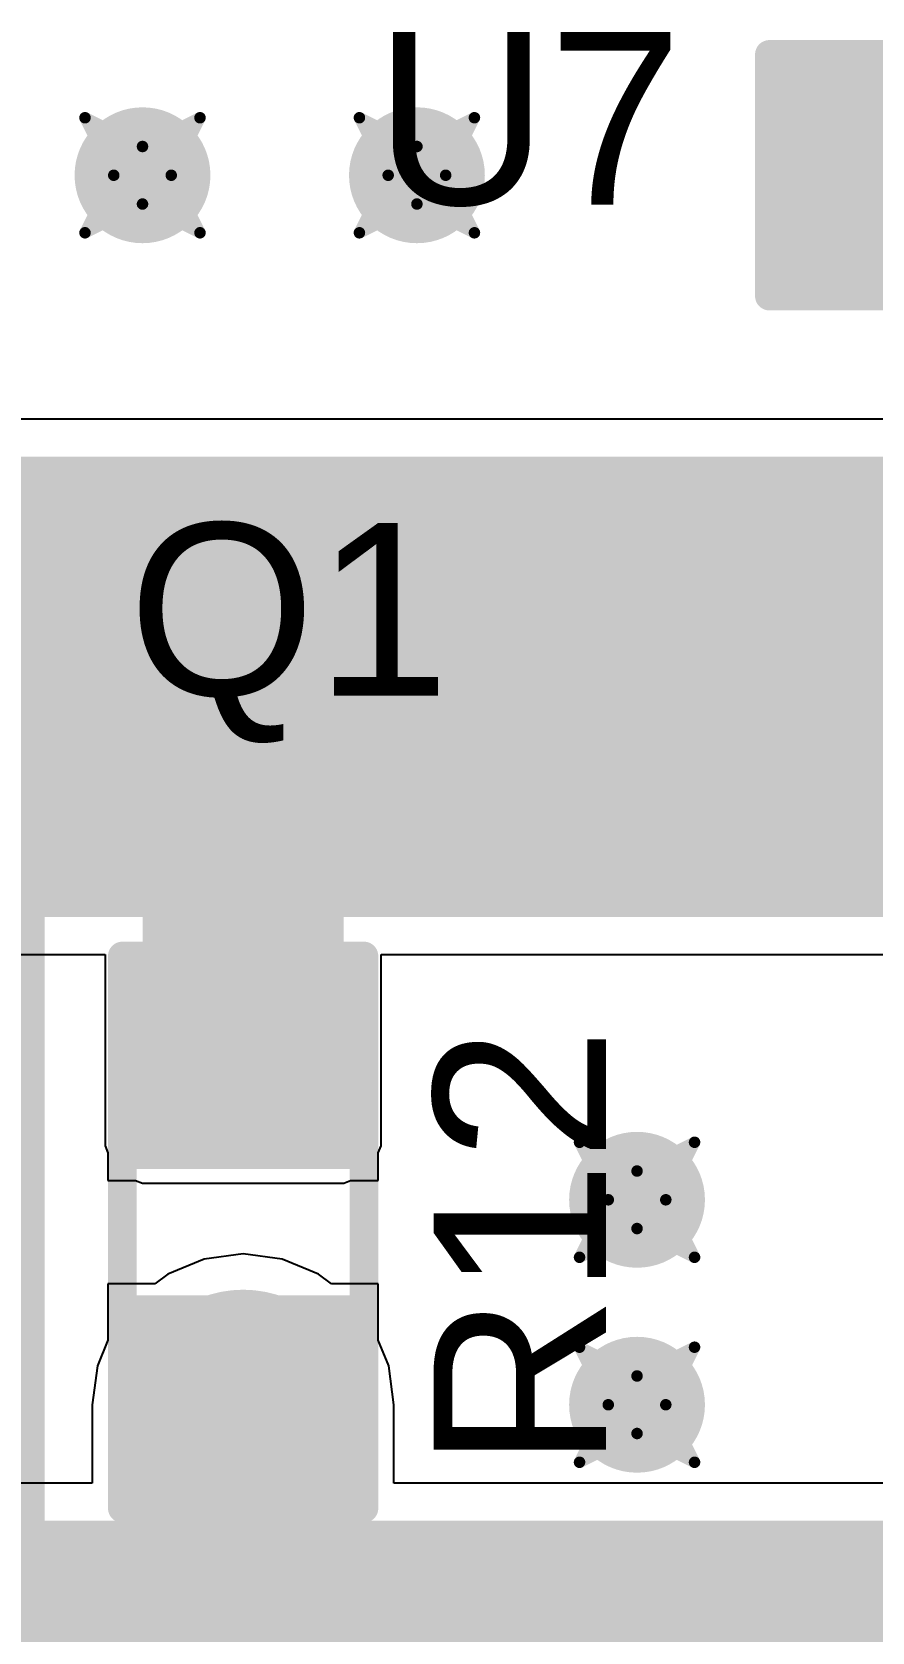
# Model space of a CAD drawing. Header units: inches. Extents: x -5 to 247, y -53 to 67.
# Drawn here: x 19.69 to 23.4, y -41.1 to -34.04 of the extents above; entities that cross this region are included whole.
import ezdxf

# ---------------------------------------------------------------- set-up
doc = ezdxf.new("R2010")
doc.units = ezdxf.units.IN
for name, color, linetype in [('Board Outline', 216, 'Continuous'), ('Bottom Layer', 5, 'Continuous'), ('Drill Drawing', 1, 'Continuous'), ('Top Layer', 1, 'Continuous'), ('Top Overlay', 2, 'Continuous'), ('Top Paste', 8, 'Continuous'), ('Top Solder', 216, 'Continuous'), ('Via Holes', 16, 'Continuous')]:
    doc.layers.add(name, color=color, linetype=linetype)
doc.styles.add('Arial', font='', dxfattribs={"height": 0.2})
doc.styles.get('Arial').set_extended_font_data('Arial')

# ---------------------------------------------------------------- blocks, each defined once
blk = doc.blocks.new('SOP_8_13')
at = {"layer": 'Top Overlay'}
for points in [[(-2.0356, 2.3622, 0.127, 0.127, 0), (-2.0356, 2.5654, 0.127, 0.127, 0)], [(2.0284, 2.5654, 0.127, 0.127, 0), (-2.0356, 2.5654, 0.127, 0.127, 0)]]:
    blk.add_lwpolyline(points, format="xyseb", dxfattribs=at)
blk.add_lwpolyline([(-2.0673, 2.5654, 0.0635, 0.0635, 1), (-2.0038, 2.5654, 0.0635, 0.0635, 1)], format="xyseb", close=True, dxfattribs=at)
blk.add_lwpolyline([(-2.0673, 2.5654, 0.0635, 0.0635, 1), (-2.0038, 2.5654, 0.0635, 0.0635, 1)], format="xyseb", close=True, dxfattribs=at)
blk = doc.blocks.new('R___0603_28')
at = {"layer": 'Top Layer'}
for points in [[(-0.381, 0.4445), (-0.381, -0.4445), (-1.143, -0.4445), (-1.143, 0.4445)], [(1.143, 0.4445), (1.143, -0.4445), (0.381, -0.4445), (0.381, 0.4445)]]:
    blk.add_hatch(color=1, dxfattribs=at).paths.add_polyline_path(points)
at = {"layer": 'Top Paste'}
for points in [[(-0.381, 0.4445), (-0.381, -0.4445), (-1.143, -0.4445), (-1.143, 0.4445)], [(1.143, 0.4445), (1.143, -0.4445), (0.381, -0.4445), (0.381, 0.4445)]]:
    blk.add_hatch(color=8, dxfattribs=at).paths.add_polyline_path(points)
at = {"layer": 'Top Solder'}
for points in [[(-0.2794, 0.5461), (-0.2794, -0.5461), (-1.2446, -0.5461), (-1.2446, 0.5461)], [(1.2446, 0.5461), (1.2446, -0.5461), (0.2794, -0.5461), (0.2794, 0.5461)]]:
    blk.add_hatch(color=216, dxfattribs=at).paths.add_polyline_path(points)
at = {"layer": 'Top Overlay'}
for points in [[(-1.2192, -0.5334, 0.127, 0.127, 0), (-1.2192, 0.5334, 0.127, 0.127, 0)], [(1.2192, 0.5334, 0.127, 0.127, 0), (-1.2192, 0.5334, 0.127, 0.127, 0)], [(1.2192, -0.5334, 0.127, 0.127, 0), (1.2192, 0.5334, 0.127, 0.127, 0)], [(1.2192, -0.5334, 0.127, 0.127, 0), (-1.2192, -0.5334, 0.127, 0.127, 0)]]:
    blk.add_lwpolyline(points, format="xyseb", dxfattribs=at)
for points in [[(-1.25095, 0.5334, 0.0635, 0.0635, 1), (-1.18745, 0.5334, 0.0635, 0.0635, 1)], [(-1.25095, 0.5334, 0.0635, 0.0635, 1), (-1.18745, 0.5334, 0.0635, 0.0635, 1)], [(1.18745, 0.5334, 0.0635, 0.0635, 1), (1.25095, 0.5334, 0.0635, 0.0635, 1)], [(1.18745, 0.5334, 0.0635, 0.0635, 1), (1.25095, 0.5334, 0.0635, 0.0635, 1)], [(-1.25095, -0.5334, 0.0635, 0.0635, 1), (-1.18745, -0.5334, 0.0635, 0.0635, 1)], [(-1.25095, -0.5334, 0.0635, 0.0635, 1), (-1.18745, -0.5334, 0.0635, 0.0635, 1)], [(1.18745, -0.5334, 0.0635, 0.0635, 1), (1.25095, -0.5334, 0.0635, 0.0635, 1)], [(1.18745, -0.5334, 0.0635, 0.0635, 1), (1.25095, -0.5334, 0.0635, 0.0635, 1)]]:
    blk.add_lwpolyline(points, format="xyseb", close=True, dxfattribs=at)
blk = doc.blocks.new('C___0603_103')
at = {"layer": 'Top Layer'}
for points in [[(-0.381, 0.4445), (-0.381, -0.4445), (-1.143, -0.4445), (-1.143, 0.4445)], [(1.143, 0.4445), (1.143, -0.4445), (0.381, -0.4445), (0.381, 0.4445)]]:
    blk.add_hatch(color=1, dxfattribs=at).paths.add_polyline_path(points)
at = {"layer": 'Top Paste'}
for points in [[(-0.381, 0.4445), (-0.381, -0.4445), (-1.143, -0.4445), (-1.143, 0.4445)], [(1.143, 0.4445), (1.143, -0.4445), (0.381, -0.4445), (0.381, 0.4445)]]:
    blk.add_hatch(color=8, dxfattribs=at).paths.add_polyline_path(points)
at = {"layer": 'Top Solder'}
for points in [[(-0.321, 0.5045), (-0.321, -0.5045), (-1.203, -0.5045), (-1.203, 0.5045)], [(1.203, 0.5045), (1.203, -0.5045), (0.321, -0.5045), (0.321, 0.5045)]]:
    blk.add_hatch(color=216, dxfattribs=at).paths.add_polyline_path(points)
at = {"layer": 'Top Overlay'}
for points in [[(-1.2446, 0.5334, 0.127, 0.127, 0), (-0.4572, 0.5334, 0.127, 0.127, 0)], [(-1.2446, -0.5334, 0.127, 0.127, 0), (-1.2446, 0.5334, 0.127, 0.127, 0)], [(0.4572, 0.5334, 0.127, 0.127, 0), (1.2446, 0.5334, 0.127, 0.127, 0)], [(1.2446, -0.5334, 0.127, 0.127, 0), (1.2446, 0.5334, 0.127, 0.127, 0)], [(-1.2446, -0.5334, 0.127, 0.127, 0), (-0.4572, -0.5334, 0.127, 0.127, 0)], [(0.4572, -0.5334, 0.127, 0.127, 0), (1.2446, -0.5334, 0.127, 0.127, 0)]]:
    blk.add_lwpolyline(points, format="xyseb", dxfattribs=at)
for points in [[(-1.2764, 0.5334, 0.0635, 0.0635, 1), (-1.2128, 0.5334, 0.0635, 0.0635, 1)], [(-1.2764, 0.5334, 0.0635, 0.0635, 1), (-1.2128, 0.5334, 0.0635, 0.0635, 1)], [(-0.4889, 0.5334, 0.0635, 0.0635, 1), (-0.4254, 0.5334, 0.0635, 0.0635, 1)], [(0.4254, 0.5334, 0.0635, 0.0635, 1), (0.4889, 0.5334, 0.0635, 0.0635, 1)], [(1.2128, 0.5334, 0.0635, 0.0635, 1), (1.2764, 0.5334, 0.0635, 0.0635, 1)], [(1.2128, 0.5334, 0.0635, 0.0635, 1), (1.2764, 0.5334, 0.0635, 0.0635, 1)], [(-1.2764, -0.5334, 0.0635, 0.0635, 1), (-1.2128, -0.5334, 0.0635, 0.0635, 1)], [(-1.2764, -0.5334, 0.0635, 0.0635, 1), (-1.2128, -0.5334, 0.0635, 0.0635, 1)], [(-0.4889, -0.5334, 0.0635, 0.0635, 1), (-0.4254, -0.5334, 0.0635, 0.0635, 1)], [(0.4254, -0.5334, 0.0635, 0.0635, 1), (0.4889, -0.5334, 0.0635, 0.0635, 1)], [(1.2128, -0.5334, 0.0635, 0.0635, 1), (1.2764, -0.5334, 0.0635, 0.0635, 1)], [(1.2128, -0.5334, 0.0635, 0.0635, 1), (1.2764, -0.5334, 0.0635, 0.0635, 1)]]:
    blk.add_lwpolyline(points, format="xyseb", close=True, dxfattribs=at)

msp = doc.modelspace()

# ---------------------------------------------------------------- hatches: boundary and pattern name
at = {"layer": 'Bottom Layer'}
h = msp.add_hatch(color=5, dxfattribs=at)
edge = h.paths.add_edge_path()
edge.add_arc((20.1803, -34.671), 0.3, 0, 360)
h = msp.add_hatch(color=5, dxfattribs=at)
edge = h.paths.add_edge_path()
edge.add_arc((21.3924, -34.671), 0.3, 0, 360)
h = msp.add_hatch(color=5, dxfattribs=at)
edge = h.paths.add_edge_path()
edge.add_arc((22.3646, -39.1948), 0.3, 0, 360)
h = msp.add_hatch(color=5, dxfattribs=at)
edge = h.paths.add_edge_path()
edge.add_arc((22.3646, -40.0998), 0.3, 0, 360)
at = {"layer": 'Top Layer'}
h = msp.add_hatch(color=1, dxfattribs=at)
edge = h.paths.add_edge_path()
edge.add_arc((20.1803, -34.671), 0.3, 0, 360)
h = msp.add_hatch(color=1, dxfattribs=at)
edge = h.paths.add_edge_path()
edge.add_arc((21.3924, -34.671), 0.3, 0, 360)
for points in [[(16.0909, -37.9463), (29.224, -37.9463), (29.224, -35.9133), (16.0909, -35.9133)], [(20.1803, -38.9568), (21.0693, -38.9568), (21.0693, -35.9378), (20.1803, -35.9378)], [(14.8646, -42.7378), (29.2236, -42.7378), (29.2236, -40.6109), (14.8646, -40.6109)]]:
    msp.add_hatch(color=1, dxfattribs=at).paths.add_polyline_path(points)
h = msp.add_hatch(color=1, dxfattribs=at)
edge = h.paths.add_edge_path()
edge.add_arc((22.3646, -39.1948), 0.3, 0, 360)
h = msp.add_hatch(color=1, dxfattribs=at)
edge = h.paths.add_edge_path()
edge.add_arc((22.3646, -40.0998), 0.3, 0, 360)
at = {"layer": 'Via Holes'}
h = msp.add_hatch(color=7, dxfattribs=at)
edge = h.paths.add_edge_path()
edge.add_arc((20.1803, -34.671), 0.15, 0, 360)
h = msp.add_hatch(color=7, dxfattribs=at)
edge = h.paths.add_edge_path()
edge.add_arc((21.3924, -34.671), 0.15, 0, 360)
h = msp.add_hatch(color=7, dxfattribs=at)
edge = h.paths.add_edge_path()
edge.add_arc((22.3646, -39.1948), 0.15, 0, 360)
h = msp.add_hatch(color=7, dxfattribs=at)
edge = h.paths.add_edge_path()
edge.add_arc((22.3646, -40.0998), 0.15, 0, 360)

# ---------------------------------------------------------------- linework, layer by layer
at = {"layer": 'Board Outline'}
msp.add_lwpolyline([(23.1775, -53.0219, 0.254, 0.254, -0.213072), (-0.298, -38.4414, 0.254, 0.254, 0)], format="xyseb", dxfattribs=at)
at = {"layer": 'Drill Drawing'}
for points in [[(19.9263, -34.417, 0.0508, 0.0508, 0), (20.1803, -34.544, 0.0508, 0.0508, 0)], [(19.9263, -34.417, 0.0508, 0.0508, 0), (20.0533, -34.671, 0.0508, 0.0508, 0)], [(20.1803, -34.544, 0.0508, 0.0508, 0), (20.4343, -34.417, 0.0508, 0.0508, 0)], [(20.3073, -34.671, 0.0508, 0.0508, 0), (20.4343, -34.417, 0.0508, 0.0508, 0)], [(21.1384, -34.417, 0.0508, 0.0508, 0), (21.3924, -34.544, 0.0508, 0.0508, 0)], [(21.1384, -34.417, 0.0508, 0.0508, 0), (21.2654, -34.671, 0.0508, 0.0508, 0)], [(21.3924, -34.544, 0.0508, 0.0508, 0), (21.6464, -34.417, 0.0508, 0.0508, 0)], [(21.5194, -34.671, 0.0508, 0.0508, 0), (21.6464, -34.417, 0.0508, 0.0508, 0)], [(19.9263, -34.925, 0.0508, 0.0508, 0), (20.0533, -34.671, 0.0508, 0.0508, 0)], [(20.3073, -34.671, 0.0508, 0.0508, 0), (20.4343, -34.925, 0.0508, 0.0508, 0)], [(21.1384, -34.925, 0.0508, 0.0508, 0), (21.2654, -34.671, 0.0508, 0.0508, 0)], [(21.5194, -34.671, 0.0508, 0.0508, 0), (21.6464, -34.925, 0.0508, 0.0508, 0)], [(19.9263, -34.925, 0.0508, 0.0508, 0), (20.1803, -34.798, 0.0508, 0.0508, 0)], [(20.1803, -34.798, 0.0508, 0.0508, 0), (20.4343, -34.925, 0.0508, 0.0508, 0)], [(21.1384, -34.925, 0.0508, 0.0508, 0), (21.3924, -34.798, 0.0508, 0.0508, 0)], [(21.3924, -34.798, 0.0508, 0.0508, 0), (21.6464, -34.925, 0.0508, 0.0508, 0)], [(22.1106, -38.9408, 0.0508, 0.0508, 0), (22.3646, -39.0678, 0.0508, 0.0508, 0)], [(22.1106, -38.9408, 0.0508, 0.0508, 0), (22.2376, -39.1948, 0.0508, 0.0508, 0)], [(22.3646, -39.0678, 0.0508, 0.0508, 0), (22.6186, -38.9408, 0.0508, 0.0508, 0)], [(22.4916, -39.1948, 0.0508, 0.0508, 0), (22.6186, -38.9408, 0.0508, 0.0508, 0)], [(22.1106, -39.4488, 0.0508, 0.0508, 0), (22.2376, -39.1948, 0.0508, 0.0508, 0)], [(22.4916, -39.1948, 0.0508, 0.0508, 0), (22.6186, -39.4488, 0.0508, 0.0508, 0)], [(22.1106, -39.4488, 0.0508, 0.0508, 0), (22.3646, -39.3218, 0.0508, 0.0508, 0)], [(22.3646, -39.3218, 0.0508, 0.0508, 0), (22.6186, -39.4488, 0.0508, 0.0508, 0)], [(22.1106, -39.8458, 0.0508, 0.0508, 0), (22.3646, -39.9728, 0.0508, 0.0508, 0)], [(22.1106, -39.8458, 0.0508, 0.0508, 0), (22.2376, -40.0998, 0.0508, 0.0508, 0)], [(22.3646, -39.9728, 0.0508, 0.0508, 0), (22.6186, -39.8458, 0.0508, 0.0508, 0)], [(22.4916, -40.0998, 0.0508, 0.0508, 0), (22.6186, -39.8458, 0.0508, 0.0508, 0)], [(22.1106, -40.3538, 0.0508, 0.0508, 0), (22.2376, -40.0998, 0.0508, 0.0508, 0)], [(22.4916, -40.0998, 0.0508, 0.0508, 0), (22.6186, -40.3538, 0.0508, 0.0508, 0)], [(22.1106, -40.3538, 0.0508, 0.0508, 0), (22.3646, -40.2268, 0.0508, 0.0508, 0)], [(22.3646, -40.2268, 0.0508, 0.0508, 0), (22.6186, -40.3538, 0.0508, 0.0508, 0)]]:
    msp.add_lwpolyline(points, format="xyseb", dxfattribs=at)
for points in [[(19.9136, -34.417, 0.0254, 0.0254, 1), (19.939, -34.417, 0.0254, 0.0254, 1)], [(19.9136, -34.417, 0.0254, 0.0254, 1), (19.939, -34.417, 0.0254, 0.0254, 1)], [(20.4216, -34.417, 0.0254, 0.0254, 1), (20.447, -34.417, 0.0254, 0.0254, 1)], [(20.4216, -34.417, 0.0254, 0.0254, 1), (20.447, -34.417, 0.0254, 0.0254, 1)], [(21.1257, -34.417, 0.0254, 0.0254, 1), (21.1511, -34.417, 0.0254, 0.0254, 1)], [(21.1257, -34.417, 0.0254, 0.0254, 1), (21.1511, -34.417, 0.0254, 0.0254, 1)], [(21.6337, -34.417, 0.0254, 0.0254, 1), (21.6591, -34.417, 0.0254, 0.0254, 1)], [(21.6337, -34.417, 0.0254, 0.0254, 1), (21.6591, -34.417, 0.0254, 0.0254, 1)], [(20.1676, -34.544, 0.0254, 0.0254, 1), (20.193, -34.544, 0.0254, 0.0254, 1)], [(20.1676, -34.544, 0.0254, 0.0254, 1), (20.193, -34.544, 0.0254, 0.0254, 1)], [(21.3797, -34.544, 0.0254, 0.0254, 1), (21.4051, -34.544, 0.0254, 0.0254, 1)], [(21.3797, -34.544, 0.0254, 0.0254, 1), (21.4051, -34.544, 0.0254, 0.0254, 1)], [(20.0406, -34.671, 0.0254, 0.0254, 1), (20.066, -34.671, 0.0254, 0.0254, 1)], [(20.0406, -34.671, 0.0254, 0.0254, 1), (20.066, -34.671, 0.0254, 0.0254, 1)], [(20.2946, -34.671, 0.0254, 0.0254, 1), (20.32, -34.671, 0.0254, 0.0254, 1)], [(20.2946, -34.671, 0.0254, 0.0254, 1), (20.32, -34.671, 0.0254, 0.0254, 1)], [(21.2527, -34.671, 0.0254, 0.0254, 1), (21.2781, -34.671, 0.0254, 0.0254, 1)], [(21.2527, -34.671, 0.0254, 0.0254, 1), (21.2781, -34.671, 0.0254, 0.0254, 1)], [(21.5067, -34.671, 0.0254, 0.0254, 1), (21.5321, -34.671, 0.0254, 0.0254, 1)], [(21.5067, -34.671, 0.0254, 0.0254, 1), (21.5321, -34.671, 0.0254, 0.0254, 1)], [(20.1676, -34.798, 0.0254, 0.0254, 1), (20.193, -34.798, 0.0254, 0.0254, 1)], [(20.1676, -34.798, 0.0254, 0.0254, 1), (20.193, -34.798, 0.0254, 0.0254, 1)], [(21.3797, -34.798, 0.0254, 0.0254, 1), (21.4051, -34.798, 0.0254, 0.0254, 1)], [(21.3797, -34.798, 0.0254, 0.0254, 1), (21.4051, -34.798, 0.0254, 0.0254, 1)], [(19.9136, -34.925, 0.0254, 0.0254, 1), (19.939, -34.925, 0.0254, 0.0254, 1)], [(19.9136, -34.925, 0.0254, 0.0254, 1), (19.939, -34.925, 0.0254, 0.0254, 1)], [(20.4216, -34.925, 0.0254, 0.0254, 1), (20.447, -34.925, 0.0254, 0.0254, 1)], [(20.4216, -34.925, 0.0254, 0.0254, 1), (20.447, -34.925, 0.0254, 0.0254, 1)], [(21.1257, -34.925, 0.0254, 0.0254, 1), (21.1511, -34.925, 0.0254, 0.0254, 1)], [(21.1257, -34.925, 0.0254, 0.0254, 1), (21.1511, -34.925, 0.0254, 0.0254, 1)], [(21.6337, -34.925, 0.0254, 0.0254, 1), (21.6591, -34.925, 0.0254, 0.0254, 1)], [(21.6337, -34.925, 0.0254, 0.0254, 1), (21.6591, -34.925, 0.0254, 0.0254, 1)], [(22.0979, -38.9408, 0.0254, 0.0254, 1), (22.1233, -38.9408, 0.0254, 0.0254, 1)], [(22.0979, -38.9408, 0.0254, 0.0254, 1), (22.1233, -38.9408, 0.0254, 0.0254, 1)], [(22.6059, -38.9408, 0.0254, 0.0254, 1), (22.6313, -38.9408, 0.0254, 0.0254, 1)], [(22.6059, -38.9408, 0.0254, 0.0254, 1), (22.6313, -38.9408, 0.0254, 0.0254, 1)], [(22.3519, -39.0678, 0.0254, 0.0254, 1), (22.3773, -39.0678, 0.0254, 0.0254, 1)], [(22.3519, -39.0678, 0.0254, 0.0254, 1), (22.3773, -39.0678, 0.0254, 0.0254, 1)], [(22.2249, -39.1948, 0.0254, 0.0254, 1), (22.2503, -39.1948, 0.0254, 0.0254, 1)], [(22.2249, -39.1948, 0.0254, 0.0254, 1), (22.2503, -39.1948, 0.0254, 0.0254, 1)], [(22.4789, -39.1948, 0.0254, 0.0254, 1), (22.5043, -39.1948, 0.0254, 0.0254, 1)], [(22.4789, -39.1948, 0.0254, 0.0254, 1), (22.5043, -39.1948, 0.0254, 0.0254, 1)], [(22.3519, -39.3218, 0.0254, 0.0254, 1), (22.3773, -39.3218, 0.0254, 0.0254, 1)], [(22.3519, -39.3218, 0.0254, 0.0254, 1), (22.3773, -39.3218, 0.0254, 0.0254, 1)], [(22.0979, -39.4488, 0.0254, 0.0254, 1), (22.1233, -39.4488, 0.0254, 0.0254, 1)], [(22.0979, -39.4488, 0.0254, 0.0254, 1), (22.1233, -39.4488, 0.0254, 0.0254, 1)], [(22.6059, -39.4488, 0.0254, 0.0254, 1), (22.6313, -39.4488, 0.0254, 0.0254, 1)], [(22.6059, -39.4488, 0.0254, 0.0254, 1), (22.6313, -39.4488, 0.0254, 0.0254, 1)], [(22.0979, -39.8458, 0.0254, 0.0254, 1), (22.1233, -39.8458, 0.0254, 0.0254, 1)], [(22.0979, -39.8458, 0.0254, 0.0254, 1), (22.1233, -39.8458, 0.0254, 0.0254, 1)], [(22.6059, -39.8458, 0.0254, 0.0254, 1), (22.6313, -39.8458, 0.0254, 0.0254, 1)], [(22.6059, -39.8458, 0.0254, 0.0254, 1), (22.6313, -39.8458, 0.0254, 0.0254, 1)], [(22.3519, -39.9728, 0.0254, 0.0254, 1), (22.3773, -39.9728, 0.0254, 0.0254, 1)], [(22.3519, -39.9728, 0.0254, 0.0254, 1), (22.3773, -39.9728, 0.0254, 0.0254, 1)], [(22.2249, -40.0998, 0.0254, 0.0254, 1), (22.2503, -40.0998, 0.0254, 0.0254, 1)], [(22.2249, -40.0998, 0.0254, 0.0254, 1), (22.2503, -40.0998, 0.0254, 0.0254, 1)], [(22.4789, -40.0998, 0.0254, 0.0254, 1), (22.5043, -40.0998, 0.0254, 0.0254, 1)], [(22.4789, -40.0998, 0.0254, 0.0254, 1), (22.5043, -40.0998, 0.0254, 0.0254, 1)], [(22.3519, -40.2268, 0.0254, 0.0254, 1), (22.3773, -40.2268, 0.0254, 0.0254, 1)], [(22.3519, -40.2268, 0.0254, 0.0254, 1), (22.3773, -40.2268, 0.0254, 0.0254, 1)], [(22.0979, -40.3538, 0.0254, 0.0254, 1), (22.1233, -40.3538, 0.0254, 0.0254, 1)], [(22.0979, -40.3538, 0.0254, 0.0254, 1), (22.1233, -40.3538, 0.0254, 0.0254, 1)], [(22.6059, -40.3538, 0.0254, 0.0254, 1), (22.6313, -40.3538, 0.0254, 0.0254, 1)], [(22.6059, -40.3538, 0.0254, 0.0254, 1), (22.6313, -40.3538, 0.0254, 0.0254, 1)]]:
    msp.add_lwpolyline(points, format="xyseb", close=True, dxfattribs=at)
at = {"layer": 'Top Layer'}
for p, q in [((24.1307, -35.7484), (16.9996, -35.7484)), ((16.0909, -38.1113), (20.0153, -38.1113)), ((20.0153, -38.1113), (20.0153, -38.9568)), ((21.2343, -38.9568), (21.2343, -38.1113)), ((21.2343, -38.1113), (26.1744, -38.1113)), ((20.0153, -38.9568), (20.0279, -38.9871)), ((20.0279, -38.9871), (20.0279, -39.1092)), ((21.2217, -38.9871), (21.2343, -38.9568)), ((21.2217, -39.1092), (21.2217, -38.9871)), ((20.0279, -39.1092), (20.15, -39.1092)), ((20.15, -39.1092), (20.1803, -39.1218)), ((20.1803, -39.1218), (21.0693, -39.1218)), ((21.0693, -39.1218), (21.0996, -39.1092)), ((21.0996, -39.1092), (21.2217, -39.1092)), ((20.4524, -39.4564), (20.2918, -39.5229)), ((20.6248, -39.4337), (20.4524, -39.4564)), ((20.7972, -39.4564), (20.6248, -39.4337)), ((20.9578, -39.5229), (20.7972, -39.4564)), ((20.2918, -39.5229), (20.2351, -39.5664)), ((21.0145, -39.5664), (20.9578, -39.5229)), ((20.2351, -39.5664), (20.0279, -39.5664)), ((20.0279, -39.5664), (20.0279, -39.8151)), ((21.2217, -39.5664), (21.0145, -39.5664)), ((21.2217, -39.8151), (21.2217, -39.5664)), ((20.0279, -39.8151), (19.9814, -39.9274)), ((21.2682, -39.9274), (21.2217, -39.8151)), ((19.9814, -39.9274), (19.9587, -40.0998)), ((21.2909, -40.0998), (21.2682, -39.9274)), ((19.9587, -40.0998), (19.9587, -40.446)), ((21.2909, -40.446), (21.2909, -40.0998)), ((19.9587, -40.446), (14.8646, -40.446)), ((26.251, -40.446), (21.2909, -40.446))]:
    msp.add_line(p, q, dxfattribs=at)
msp.add_lwpolyline([(20.6248, -42.0878, 1.016, 1.016, 0), (20.6248, -40.0998, 1.016, 1.016, 0)], format="xyseb", dxfattribs=at)
msp.add_lwpolyline([(20.3708, -40.0998, 0.508, 0.508, 1), (20.8788, -40.0998, 0.508, 0.508, 1)], format="xyseb", close=True, dxfattribs=at)

# ---------------------------------------------------------------- block references
msp.add_blockref('C___0603_103', (24.1941, -34.671))
at = {"rotation": 270}
for name, p in [('SOP_8_13', (17.1196, -39.3378)), ('R___0603_28', (20.6248, -39.3378))]:
    msp.add_blockref(name, p, dxfattribs=at)

# ---------------------------------------------------------------- texts
at = {"layer": 'Top Overlay', "style": 'Arial'}
for s, p in [('U7', (21.2041, -34.8004)), ('Q1', (20.117, -36.9687))]:
    msp.add_text(s, height=0.762, dxfattribs=at).set_placement(p)
msp.add_text('R12', height=0.762, rotation=90, dxfattribs=at).set_placement((22.2281, -40.385))

doc.saveas('drawing.dxf')
